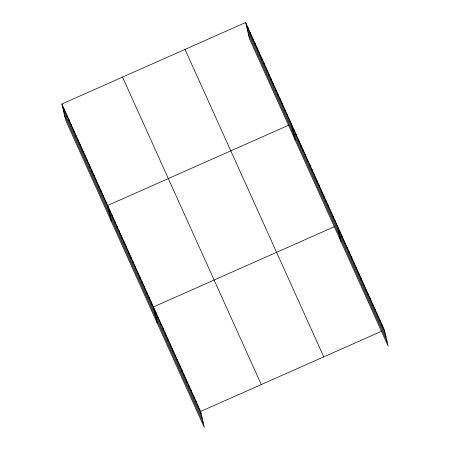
<?xml version="1.0" encoding="UTF-8"?>
<svg xmlns="http://www.w3.org/2000/svg" width="450" height="450" viewBox="0 0 450 450"><rect width="100%" height="100%" fill="white"/><g stroke="black" fill="none" stroke-linecap="round" stroke-linejoin="round"><path stroke-width="0.67" d="M61.886 103.995L200.632 411.469L204.334 427.5L65.587 120.032L61.886 103.995L245.666 22.5L384.412 329.968L388.114 346.005L249.368 38.531L245.666 22.5M288.923 125.083L107.674 205.464L111.375 221.496M334.71 226.553L153.461 306.928L157.162 322.959M200.632 411.469L381.887 331.093M246.184 24.761L384.936 332.229M247.236 29.306L385.982 336.774M248.316 33.986L387.067 341.46M185.018 49.393L323.764 356.867M122.535 77.102L261.281 384.576M62.409 106.256L201.156 413.724M63.456 110.801L202.208 418.269M64.536 115.487L203.287 422.955M382.056 324.743L382.573 327.004M379.693 319.517L380.216 321.778M377.336 314.291L377.859 316.547M374.979 309.06L375.497 311.321M372.617 303.834L373.14 306.096M370.26 298.609L370.783 300.87M367.903 293.383L368.421 295.639M365.541 288.152L366.064 290.413M363.184 282.926L363.707 285.188M360.827 277.701L361.344 279.962M358.464 272.475L358.988 274.731M356.108 267.244L356.631 269.505M353.751 262.018L354.268 264.279M351.388 256.793L351.911 259.054M349.031 251.567L349.554 253.822M346.674 246.336L347.192 248.597M344.312 241.11L344.835 243.371M341.955 235.884L342.478 238.146M339.598 230.659L340.121 232.914M337.236 225.433L340.937 241.464M334.946 220.359L335.469 222.615M332.657 215.286L333.18 217.541M330.368 210.212L330.891 212.468M328.078 205.138L328.601 207.399M325.789 200.064L326.312 202.326M323.499 194.991L324.022 197.252M321.21 189.917L321.733 192.178M318.921 184.843L319.444 187.104M316.631 179.769L317.154 182.031M314.342 174.696L314.865 176.957M312.053 169.622L312.576 171.883M309.763 164.554L310.286 166.809M307.474 159.48L307.997 161.736M305.184 154.406L305.707 156.662M302.895 149.333L303.418 151.588M300.606 144.259L301.129 146.52M298.316 139.185L298.839 141.446M296.027 134.111L296.55 136.373M293.738 129.037L294.261 131.299M291.448 123.964L295.155 139.995M289.159 118.89L289.682 121.151M286.869 113.816L287.392 116.078M284.58 108.748L285.103 111.004M282.291 103.674L282.814 105.93M280.001 98.601L280.524 100.856M277.712 93.527L278.235 95.782M275.423 88.453L275.946 90.714M273.139 83.379L273.656 85.641M270.849 78.306L271.367 80.567M268.56 73.232L269.077 75.493M266.271 68.158L266.788 70.419M263.981 63.084L264.499 65.346M261.692 58.011L262.209 60.272M259.403 52.937L259.92 55.198M257.113 47.869L257.631 50.124M254.824 42.795L255.341 45.051M252.534 37.721L253.052 39.977M250.245 32.648L250.763 34.903M247.956 27.574L248.473 29.835M198.276 406.243L198.799 408.499M195.919 401.012L196.442 403.273M193.556 395.786L194.079 398.048M191.199 390.561L191.722 392.816M188.843 385.335L189.366 387.591M186.48 380.104L187.003 382.365M184.123 374.878L184.646 377.139M181.766 369.652L182.289 371.914M179.404 364.427L179.927 366.683M177.047 359.196L177.57 361.457M174.69 353.97L175.213 356.231M172.328 348.744L172.851 351.006M169.971 343.519L170.494 345.774M167.614 338.287L168.137 340.549M165.251 333.062L165.774 335.323M162.894 327.836L163.417 330.098M160.537 322.611L161.061 324.866M158.175 317.379L158.698 319.641M155.818 312.154L156.341 314.415M151.172 301.854L151.695 304.116M148.882 296.781L149.406 299.042M146.593 291.707L147.116 293.968M144.304 286.633L144.827 288.894M142.014 281.559L142.537 283.821M139.725 276.486L140.248 278.747M137.436 271.418L137.959 273.673M135.146 266.344L135.669 268.599M132.857 261.27L133.38 263.526M130.567 256.196L131.091 258.452M128.278 251.123L128.801 253.384M125.989 246.049L126.512 248.31M123.699 240.975L124.222 243.236M121.41 235.901L121.933 238.162M119.121 230.828L119.644 233.089M116.831 225.754L117.354 228.015M114.542 220.68L115.065 222.941M112.252 215.606L112.776 217.868M109.963 210.538L110.486 212.794M105.384 200.391L105.907 202.646M103.095 195.317L103.618 197.578M100.806 190.243L101.329 192.504M98.516 185.169L99.039 187.431M96.227 180.096L96.75 182.357M93.938 175.022L94.461 177.283M91.648 169.948L92.171 172.209M89.359 164.874L89.882 167.136M87.069 159.801L87.593 162.062M84.78 154.732L85.303 156.988M82.491 149.659L83.014 151.914M80.201 144.585L80.724 146.841M77.912 139.511L78.435 141.767M75.623 134.438L76.146 136.699M73.333 129.364L73.856 131.625M71.044 124.29L71.567 126.551M68.754 119.216L69.278 121.478M66.465 114.142L66.988 116.404M64.176 109.069L64.699 111.33"/></g></svg>
